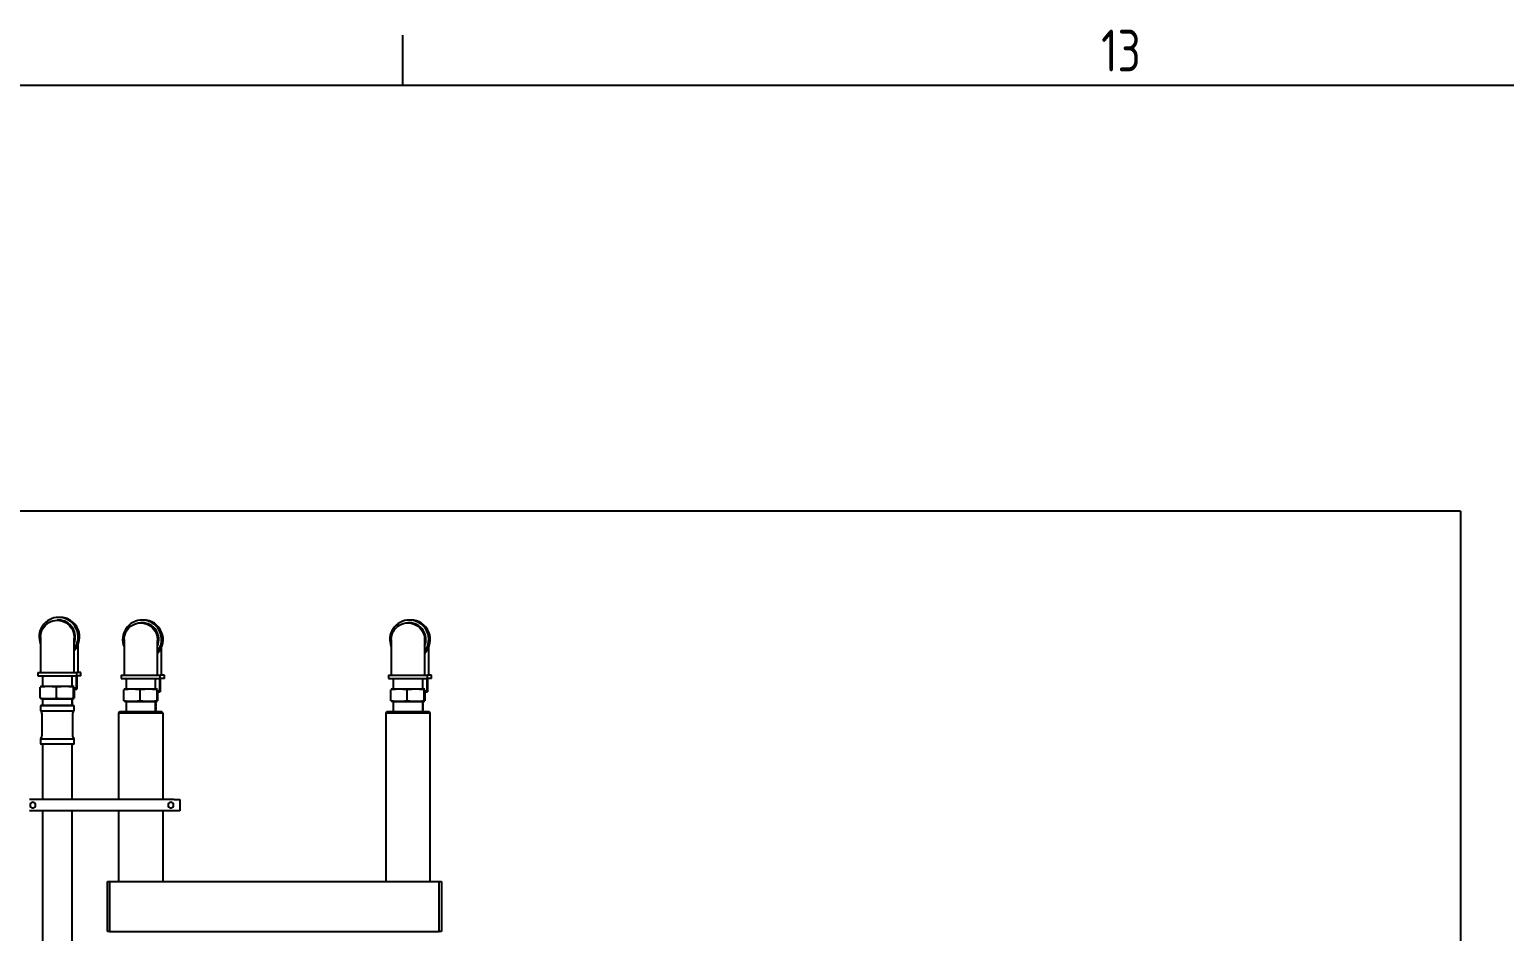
# Model space of a CAD drawing. Header units: millimetres. Extents: x 0 to 1189, y 0 to 841.
# Drawn here: x 989.6 to 1078, y 780.3 to 834.3 of the extents above; entities that cross this region are included whole.
import ezdxf

# ---------------------------------------------------------------- set-up
doc = ezdxf.new("R2010")
doc.units = ezdxf.units.MM
for name, color, linetype, true_color in [('1', 7, 'CONTINUOUS', 0xffffff), ('162', 7, 'CONTINUOUS', 0xffffff), ('205', 7, 'CONTINUOUS', 0xffffff)]:
    doc.layers.add(name, color=color, linetype=linetype, true_color=true_color)
doc.styles.add('iso-1', font='isocp.shx')

msp = doc.modelspace()

# ---------------------------------------------------------------- linework, layer by layer
at = {"layer": '1', "color": 251, "linetype": 'Continuous'}
for q in [(791.285, 805.493), (1075.341, 472.551)]:
    msp.add_line((1075.341, 805.493), q, dxfattribs=at)
at = {"layer": '162', "color": 163, "linetype": 'Continuous'}
for p, q in [((1012, 831), (1012, 834)), ((10, 831), (1179, 831))]:
    msp.add_line(p, q, dxfattribs=at)
at = {"layer": '205', "color": 252, "linetype": 'Continuous'}
for p, q in [((991.381, 798.976), (991.295, 798.976)), ((991.389, 799.143), (991.381, 799.143)), ((991.471, 799.143), (991.463, 799.143)), ((996.381, 798.818), (996.295, 798.818)), ((996.389, 798.984), (996.381, 798.984)), ((996.471, 798.984), (996.463, 798.984)), ((1012.381, 798.818), (1012.295, 798.818)), ((1012.389, 798.984), (1012.381, 798.984)), ((1012.471, 798.984), (1012.463, 798.984)), ((990.302, 797.983), (990.302, 795.843)), ((992.302, 795.843), (992.302, 797.909)), ((992.413, 798.553), (992.405, 798.558)), ((992.413, 798.544), (992.413, 798.553)), ((992.438, 798.553), (992.413, 798.553)), ((992.43, 798.558), (992.438, 798.553)), ((992.438, 798.553), (992.438, 798.544)), ((995.302, 797.825), (995.302, 795.684)), ((997.302, 795.684), (997.302, 797.751)), ((997.413, 798.395), (997.405, 798.4)), ((997.413, 798.385), (997.413, 798.395)), ((997.438, 798.395), (997.413, 798.395)), ((997.43, 798.4), (997.438, 798.395)), ((997.438, 798.395), (997.438, 798.385)), ((1011.302, 797.825), (1011.302, 795.684)), ((1013.302, 795.684), (1013.302, 797.751)), ((1013.413, 798.395), (1013.405, 798.4)), ((1013.413, 798.385), (1013.413, 798.395)), ((1013.438, 798.395), (1013.413, 798.395)), ((1013.43, 798.4), (1013.438, 798.395)), ((1013.438, 798.395), (1013.438, 798.385)), ((992.405, 797.394), (992.413, 797.399)), ((992.413, 797.399), (992.413, 797.408)), ((992.438, 797.399), (992.413, 797.399)), ((992.438, 797.399), (992.43, 797.394)), ((992.438, 797.408), (992.438, 797.399)), ((992.55, 795.843), (992.55, 797.535)), ((997.405, 797.235), (997.413, 797.24)), ((997.413, 797.24), (997.413, 797.25)), ((997.438, 797.24), (997.413, 797.24)), ((997.438, 797.24), (997.43, 797.235)), ((997.438, 797.25), (997.438, 797.24)), ((997.55, 795.684), (997.55, 797.376)), ((1013.405, 797.235), (1013.413, 797.24)), ((1013.413, 797.24), (1013.413, 797.25)), ((1013.438, 797.24), (1013.413, 797.24)), ((1013.438, 797.24), (1013.43, 797.235)), ((1013.438, 797.25), (1013.438, 797.24)), ((1013.55, 795.684), (1013.55, 797.376)), ((990.135, 795.843), (990.135, 795.643)), ((990.135, 795.843), (991.259, 795.843)), ((990.135, 795.643), (991.259, 795.643)), ((990.419, 795.643), (990.419, 795.023)), ((991.259, 795.843), (992.469, 795.843)), ((991.259, 795.643), (992.469, 795.643)), ((992.185, 795.023), (992.185, 795.643)), ((992.43, 795.643), (992.43, 794.843)), ((992.469, 795.643), (992.469, 795.843)), ((992.717, 795.843), (992.469, 795.843)), ((992.469, 795.643), (992.469, 794.843)), ((992.717, 795.643), (992.469, 795.643)), ((992.717, 795.643), (992.717, 795.843)), ((995.135, 795.684), (995.135, 795.484)), ((995.135, 795.684), (996.259, 795.684)), ((995.135, 795.484), (996.259, 795.484)), ((995.419, 795.484), (995.419, 794.865)), ((996.259, 795.684), (997.469, 795.684)), ((996.259, 795.484), (997.469, 795.484)), ((997.185, 794.865), (997.185, 795.484)), ((997.43, 795.484), (997.43, 794.684)), ((997.469, 795.484), (997.469, 795.684)), ((997.717, 795.684), (997.469, 795.684)), ((997.469, 795.484), (997.469, 794.684)), ((997.717, 795.484), (997.469, 795.484)), ((997.717, 795.484), (997.717, 795.684)), ((1011.135, 795.684), (1011.135, 795.484)), ((1011.135, 795.684), (1012.259, 795.684)), ((1011.135, 795.484), (1012.259, 795.484)), ((1011.419, 795.484), (1011.419, 794.865)), ((1012.259, 795.684), (1013.469, 795.684)), ((1012.259, 795.484), (1013.469, 795.484)), ((1013.185, 794.865), (1013.185, 795.484)), ((1013.43, 795.484), (1013.43, 794.684)), ((1013.469, 795.484), (1013.469, 795.684)), ((1013.717, 795.684), (1013.469, 795.684)), ((1013.469, 795.484), (1013.469, 794.684)), ((1013.717, 795.484), (1013.469, 795.484)), ((1013.717, 795.484), (1013.717, 795.684)), ((990.281, 794.309), (990.281, 794.976)), ((990.281, 794.976), (990.289, 794.976)), ((990.289, 794.309), (990.281, 794.309)), ((990.419, 795.023), (990.297, 795.001)), ((990.297, 794.284), (990.419, 794.262)), ((990.419, 795.023), (992.185, 795.023)), ((990.419, 794.262), (990.419, 793.884)), ((990.419, 794.262), (992.05, 794.262)), ((991.251, 794.976), (991.259, 794.976)), ((991.259, 794.309), (991.251, 794.309)), ((991.259, 794.309), (991.259, 794.976)), ((991.259, 794.976), (991.268, 794.976)), ((991.268, 794.309), (991.259, 794.309)), ((992.05, 794.262), (992.185, 794.262)), ((992.307, 795.001), (992.185, 795.023)), ((992.185, 794.262), (992.307, 794.284)), ((992.185, 793.884), (992.185, 794.262)), ((992.217, 794.243), (992.185, 794.243)), ((992.188, 794.142), (992.217, 794.243)), ((992.217, 794.243), (992.217, 794.268)), ((992.272, 794.976), (992.28, 794.976)), ((992.28, 794.309), (992.272, 794.309)), ((992.28, 794.309), (992.28, 794.976)), ((992.28, 794.976), (992.28, 794.976)), ((992.28, 794.309), (992.28, 794.309)), ((992.323, 794.976), (992.323, 794.976)), ((992.323, 794.309), (992.323, 794.976)), ((992.323, 794.843), (992.43, 794.843)), ((992.323, 794.309), (992.323, 794.309)), ((992.43, 794.843), (992.469, 794.843)), ((995.281, 794.151), (995.281, 794.818)), ((995.281, 794.818), (995.289, 794.818)), ((995.419, 794.865), (995.297, 794.843)), ((995.419, 794.865), (997.185, 794.865)), ((996.251, 794.818), (996.259, 794.818)), ((996.259, 794.151), (996.259, 794.818)), ((996.259, 794.818), (996.268, 794.818)), ((997.307, 794.843), (997.185, 794.865)), ((997.272, 794.818), (997.28, 794.818)), ((997.28, 794.151), (997.28, 794.818)), ((997.28, 794.818), (997.28, 794.818)), ((997.323, 794.818), (997.323, 794.818)), ((997.323, 794.151), (997.323, 794.818)), ((997.323, 794.684), (997.43, 794.684)), ((997.43, 794.684), (997.469, 794.684)), ((1011.281, 794.151), (1011.281, 794.818)), ((1011.281, 794.818), (1011.289, 794.818)), ((1011.419, 794.865), (1011.297, 794.843)), ((1011.419, 794.865), (1013.185, 794.865)), ((1012.251, 794.818), (1012.259, 794.818)), ((1012.259, 794.151), (1012.259, 794.818)), ((1012.259, 794.818), (1012.268, 794.818)), ((1013.307, 794.843), (1013.185, 794.865)), ((1013.272, 794.818), (1013.28, 794.818)), ((1013.28, 794.151), (1013.28, 794.818)), ((1013.28, 794.818), (1013.28, 794.818)), ((1013.323, 794.818), (1013.323, 794.818)), ((1013.323, 794.151), (1013.323, 794.818)), ((1013.323, 794.684), (1013.43, 794.684)), ((1013.43, 794.684), (1013.469, 794.684)), ((990.335, 793.884), (990.302, 793.851)), ((990.302, 793.851), (990.302, 793.551)), ((992.302, 793.851), (990.302, 793.851)), ((990.302, 793.551), (992.302, 793.551)), ((990.335, 793.884), (992.269, 793.884)), ((990.369, 793.351), (990.369, 792.084)), ((992.217, 794.142), (992.185, 794.142)), ((992.217, 794.035), (992.185, 794.035)), ((992.217, 793.935), (992.185, 793.935)), ((992.188, 793.935), (992.217, 794.035)), ((992.217, 794.035), (992.217, 794.142)), ((992.217, 793.884), (992.217, 793.935)), ((992.235, 792.084), (992.235, 793.351)), ((992.302, 793.851), (992.269, 793.884)), ((992.302, 793.551), (992.302, 793.851)), ((995.035, 793.484), (994.969, 793.418)), ((994.969, 793.418), (994.969, 788.241)), ((997.635, 793.418), (994.969, 793.418)), ((997.569, 793.484), (995.035, 793.484)), ((995.289, 794.151), (995.281, 794.151)), ((995.297, 794.125), (995.419, 794.104)), ((995.419, 794.104), (995.419, 793.484)), ((995.419, 794.104), (997.05, 794.104)), ((996.259, 794.151), (996.251, 794.151)), ((996.268, 794.151), (996.259, 794.151)), ((997.05, 794.104), (997.185, 794.104)), ((997.185, 794.104), (997.307, 794.125)), ((997.185, 793.484), (997.185, 794.104)), ((997.217, 794.084), (997.185, 794.084)), ((997.217, 793.984), (997.185, 793.984)), ((997.217, 793.877), (997.185, 793.877)), ((997.217, 793.776), (997.185, 793.776)), ((997.217, 793.669), (997.185, 793.669)), ((997.217, 793.569), (997.185, 793.569)), ((997.188, 793.984), (997.217, 794.084)), ((997.188, 793.776), (997.217, 793.877)), ((997.188, 793.569), (997.217, 793.669)), ((997.217, 794.084), (997.217, 794.109)), ((997.217, 793.877), (997.217, 793.984)), ((997.217, 793.669), (997.217, 793.776)), ((997.217, 793.484), (997.217, 793.569)), ((997.28, 794.151), (997.272, 794.151)), ((997.28, 794.151), (997.28, 794.151)), ((997.323, 794.151), (997.323, 794.151)), ((997.635, 793.418), (997.569, 793.484)), ((997.635, 788.241), (997.635, 793.418)), ((1011.035, 793.484), (1010.969, 793.418)), ((1010.969, 793.418), (1010.969, 783.345)), ((1013.635, 793.418), (1010.969, 793.418)), ((1013.569, 793.484), (1011.035, 793.484)), ((1011.289, 794.151), (1011.281, 794.151)), ((1011.297, 794.125), (1011.419, 794.104)), ((1011.419, 794.104), (1011.419, 793.484)), ((1011.419, 794.104), (1013.05, 794.104)), ((1012.259, 794.151), (1012.251, 794.151)), ((1012.268, 794.151), (1012.259, 794.151)), ((1013.05, 794.104), (1013.185, 794.104)), ((1013.185, 794.104), (1013.307, 794.125)), ((1013.185, 793.484), (1013.185, 794.104)), ((1013.217, 794.084), (1013.185, 794.084)), ((1013.217, 793.984), (1013.185, 793.984)), ((1013.217, 793.877), (1013.185, 793.877)), ((1013.217, 793.776), (1013.185, 793.776)), ((1013.217, 793.669), (1013.185, 793.669)), ((1013.217, 793.569), (1013.185, 793.569)), ((1013.188, 793.984), (1013.217, 794.084)), ((1013.188, 793.776), (1013.217, 793.877)), ((1013.188, 793.569), (1013.217, 793.669)), ((1013.217, 794.084), (1013.217, 794.109)), ((1013.217, 793.877), (1013.217, 793.984)), ((1013.217, 793.669), (1013.217, 793.776)), ((1013.217, 793.484), (1013.217, 793.569)), ((1013.28, 794.151), (1013.272, 794.151)), ((1013.28, 794.151), (1013.28, 794.151)), ((1013.323, 794.151), (1013.323, 794.151)), ((1013.635, 793.418), (1013.569, 793.484)), ((1013.635, 783.345), (1013.635, 793.418)), ((990.302, 791.884), (990.302, 791.584)), ((990.302, 791.884), (992.028, 791.884)), ((990.302, 791.584), (990.335, 791.551)), ((990.302, 791.584), (992.302, 791.584)), ((992.269, 791.551), (990.335, 791.551)), ((990.419, 791.55), (990.419, 788.243)), ((992.028, 791.884), (992.302, 791.884)), ((992.185, 788.243), (992.185, 791.55)), ((992.269, 791.551), (992.302, 791.584)), ((992.302, 791.584), (992.302, 791.884)), ((998.302, 788.243), (989.635, 788.243)), ((998.302, 788.243), (998.635, 788.243)), ((998.635, 788.243), (998.635, 787.576)), ((998.302, 787.576), (989.635, 787.576)), ((990.419, 787.575), (990.419, 704.519)), ((992.185, 704.519), (992.185, 787.575)), ((994.969, 787.575), (994.969, 783.345)), ((997.635, 783.345), (997.635, 787.575)), ((998.635, 787.576), (998.302, 787.576)), ((994.302, 780.345), (994.302, 783.345)), ((994.302, 783.345), (994.435, 783.345)), ((994.435, 783.345), (994.435, 780.345)), ((994.435, 783.345), (1014.169, 783.345)), ((1014.169, 780.345), (1014.169, 783.345)), ((1014.169, 783.345), (1014.302, 783.345)), ((1014.302, 783.345), (1014.302, 780.345)), ((994.435, 780.345), (994.302, 780.345)), ((994.435, 780.345), (1014.169, 780.345)), ((1014.302, 780.345), (1014.169, 780.345))]:
    msp.add_line(p, q, dxfattribs=at)
at = {"layer": '205', "color": 252, "linetype": 'Continuous', "extrusion": (0, 0, -1)}
for centre in [(-989.835, 787.909), (-998.102, 787.909)]:
    msp.add_circle(centre, 0.167, dxfattribs=at)
for centre, start, end in [((-990.035, 793.351), 143.1301, 180), ((-992.569, 793.351), 0, 36.8699), ((-990.035, 792.084), 180, 216.8699), ((-992.569, 792.084), 323.1301, 0)]:
    msp.add_arc(centre, 0.333, start, end, dxfattribs=at)
at = {"layer": '205', "color": 252, "linetype": 'Continuous'}
for centre, major_axis, start_param, end_param in [((991.381, 797.976), (0, 1.167), 0, 1.958391), ((991.381, 797.976), (0, 1.167), 4.051967, 6.283185), ((991.381, 797.976), (0, 1), 4.313014, 6.283185), ((991.389, 797.976), (0, 1.167), 4.041561, 6.283185), ((991.463, 797.976), (0, -1.167), 0.802971, 3.173499), ((991.471, 797.976), (0, -1.167), 0.793743, 3.141495), ((996.381, 797.818), (0, 1.167), 0, 1.958391), ((996.381, 797.818), (0, 1.167), 4.051967, 6.283185), ((996.381, 797.818), (0, 1), 4.313014, 6.283185), ((996.389, 797.818), (0, 1.167), 4.041561, 6.283185), ((996.463, 797.818), (0, -1.167), 0.802971, 3.173499), ((996.471, 797.818), (0, -1.167), 0.793743, 3.141495), ((1012.381, 797.818), (0, 1.167), 0, 1.958391), ((1012.381, 797.818), (0, 1.167), 4.051967, 6.283185), ((1012.381, 797.818), (0, 1), 4.313014, 6.283185), ((1012.389, 797.818), (0, 1.167), 4.041561, 6.283185), ((1012.463, 797.818), (0, -1.167), 0.802971, 3.173499), ((1012.471, 797.818), (0, -1.167), 0.793743, 3.141495), ((991.414, 797.976), (0, 1.15), 5.228864, 5.243111), ((996.414, 797.818), (0, 1.15), 5.228864, 5.243111), ((1012.414, 797.818), (0, 1.15), 5.228864, 5.243111), ((991.414, 797.976), (0, 1.15), 4.181667, 4.195914), ((996.414, 797.818), (0, 1.15), 4.181667, 4.195914), ((1012.414, 797.818), (0, 1.15), 4.181667, 4.195914)]:
    msp.add_ellipse(centre, major_axis=major_axis, ratio=0.999308, start_param=start_param, end_param=end_param, dxfattribs=at)
at = {"layer": '205', "color": 252, "linetype": 'Continuous', "extrusion": (0, 0, -1)}
for centre, major_axis, ratio, start_param, end_param in [((991.302, 797.976), (-0.677, 0.74), 0.992555, 5.449553, 8.591146), ((996.302, 797.818), (-0.677, 0.74), 0.992555, 5.449553, 8.591146), ((1012.302, 797.818), (-0.677, 0.74), 0.992555, 5.449553, 8.591146), ((991.302, 797.976), (-0.054, 1.8), 0.554829, 1.587362, 1.62457), ((991.302, 797.976), (-0.739, 0.722), 0.935231, 2.334291, 2.456813), ((996.302, 797.818), (-0.054, 1.8), 0.554829, 1.587362, 1.62457), ((996.302, 797.818), (-0.739, 0.722), 0.935231, 2.334291, 2.456813), ((1012.302, 797.818), (-0.054, 1.8), 0.554829, 1.587362, 1.62457), ((1012.302, 797.818), (-0.739, 0.722), 0.935231, 2.334291, 2.456813)]:
    msp.add_ellipse(centre, major_axis=major_axis, ratio=ratio, start_param=start_param, end_param=end_param, dxfattribs=at)
at = {"layer": '205', "color": 252, "linetype": 'Continuous'}
for points in [[(992.43, 798.558), (992.402, 798.574), (992.375, 798.59), (992.347, 798.606)], [(997.43, 798.4), (997.402, 798.416), (997.375, 798.432), (997.347, 798.448)], [(1013.43, 798.4), (1013.402, 798.416), (1013.375, 798.432), (1013.347, 798.448)]]:
    msp.add_open_spline(points, degree=3, dxfattribs=at)
for points in [[(991.251, 794.976), (991.171, 794.984), (991.091, 794.991), (990.931, 795), (990.77, 795.005), (990.61, 795), (990.45, 794.991), (990.37, 794.984), (990.289, 794.976)], [(990.289, 794.309), (990.37, 794.301), (990.45, 794.294), (990.61, 794.285), (990.77, 794.28), (990.931, 794.285), (991.091, 794.294), (991.171, 794.301), (991.251, 794.309)], [(992.272, 794.976), (992.188, 794.984), (992.104, 794.991), (991.937, 795), (991.77, 795.005), (991.602, 795), (991.435, 794.991), (991.351, 794.984), (991.268, 794.976)], [(991.268, 794.309), (991.351, 794.301), (991.435, 794.294), (991.602, 794.285), (991.77, 794.28), (991.937, 794.285), (992.104, 794.294), (992.188, 794.301), (992.272, 794.309)], [(996.251, 794.818), (996.171, 794.826), (996.091, 794.832), (995.931, 794.842), (995.77, 794.846), (995.61, 794.842), (995.45, 794.832), (995.37, 794.826), (995.289, 794.818)], [(997.272, 794.818), (997.188, 794.826), (997.104, 794.832), (996.937, 794.842), (996.77, 794.846), (996.602, 794.842), (996.435, 794.832), (996.351, 794.826), (996.268, 794.818)], [(1012.251, 794.818), (1012.171, 794.826), (1012.091, 794.832), (1011.931, 794.842), (1011.77, 794.846), (1011.61, 794.842), (1011.45, 794.832), (1011.37, 794.826), (1011.289, 794.818)], [(1013.272, 794.818), (1013.188, 794.826), (1013.104, 794.832), (1012.937, 794.842), (1012.77, 794.846), (1012.602, 794.842), (1012.435, 794.832), (1012.351, 794.826), (1012.268, 794.818)], [(995.289, 794.151), (995.37, 794.143), (995.45, 794.136), (995.61, 794.127), (995.77, 794.122), (995.931, 794.127), (996.091, 794.136), (996.171, 794.143), (996.251, 794.151)], [(996.268, 794.151), (996.351, 794.143), (996.435, 794.136), (996.602, 794.127), (996.77, 794.122), (996.937, 794.127), (997.104, 794.136), (997.188, 794.143), (997.272, 794.151)], [(1011.289, 794.151), (1011.37, 794.143), (1011.45, 794.136), (1011.61, 794.127), (1011.77, 794.122), (1011.931, 794.127), (1012.091, 794.136), (1012.171, 794.143), (1012.251, 794.151)], [(1012.268, 794.151), (1012.351, 794.143), (1012.435, 794.136), (1012.602, 794.127), (1012.77, 794.122), (1012.937, 794.127), (1013.104, 794.136), (1013.188, 794.143), (1013.272, 794.151)]]:
    msp.add_open_spline(points, degree=3, knots=[0, 0, 0, 0, 0.25, 0.25, 0.5, 0.75, 0.75, 1, 1, 1, 1], dxfattribs=at)

# ---------------------------------------------------------------- texts
at = {"layer": '162', "color": 163, "linetype": 'Continuous', "insert": (1053.815, 831.821), "char_height": 2.5, "attachment_point": 7, "line_spacing_factor": 0.963855, "style": 'iso-1'}
msp.add_mtext('\\W00.878;13 ', dxfattribs=at)

doc.saveas('drawing.dxf')
